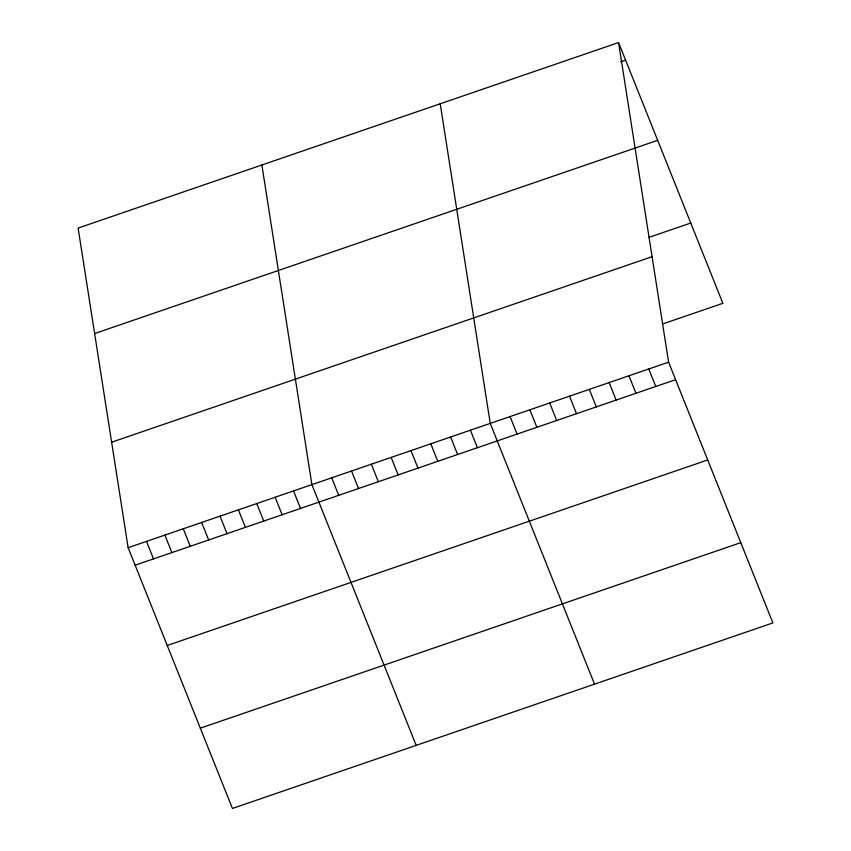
<?xml version="1.0" encoding="UTF-8"?>
<svg xmlns="http://www.w3.org/2000/svg" width="851" height="851" viewBox="0 0 851 851"><rect width="100%" height="100%" fill="white"/><g stroke="black" fill="none" stroke-linecap="round" stroke-linejoin="round"><path stroke-width="1.28" d="M618.571 42.55L78.122 228.079L128.139 547.704L232.429 808.45L772.878 622.921L668.588 362.164L618.571 42.55L722.861 303.296L663.418 323.71M620.624 61.772L625.581 60.07M94.621 333.549L657.685 140.33M648.653 237.493L690.757 223.036M111.63 442.222L652.079 256.694M128.139 547.704L668.588 362.164M135.139 565.213L675.598 379.684M167.243 645.483L707.702 459.955M200.325 728.179L740.774 542.651M648.77 368.972L655.781 386.492M628.953 375.77L635.963 393.29M609.135 382.578L616.145 400.098M589.317 389.375L596.328 406.895M569.5 396.183L576.51 413.703M549.693 402.98L556.692 420.5M529.875 409.788L536.875 427.308M510.057 416.586L517.057 434.106M594.53 684.14L490.24 423.394L440.222 103.779M470.422 430.202L477.432 447.711M450.605 436.999L457.615 454.519M430.787 443.807L437.797 461.316M410.969 450.605L417.979 468.124M391.152 457.412L398.162 474.922M371.334 464.21L378.344 481.73M351.527 471.018L358.526 488.527M331.709 477.815L338.709 495.335M416.182 745.37L311.892 484.623L261.874 164.998M293.51 490.931L300.52 508.441M275.139 497.239L282.149 514.749M256.768 503.547L263.767 521.057M238.386 509.855L245.396 527.365M220.015 516.163L227.015 533.673M201.634 522.471L208.644 539.981M183.263 528.779L190.262 546.289M164.881 535.088L171.891 552.597M146.51 541.396L153.52 558.905"/></g></svg>
